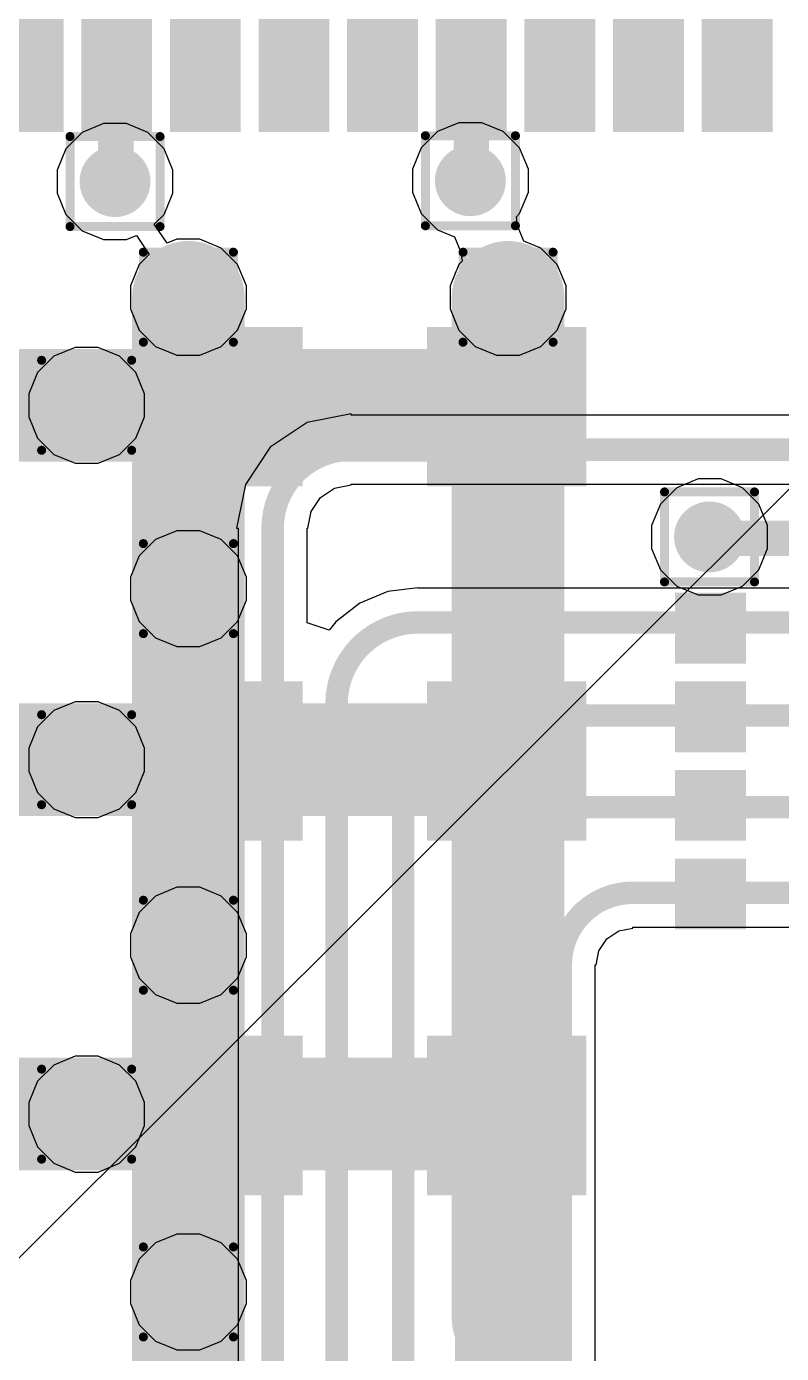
# Model space of a CAD drawing. Header units: inches. Extents: x -12 to 5355, y -7 to 5366.
# Drawn here: x 23.94 to 28.19, y 42.59 to 50.07 of the extents above; entities that cross this region are included whole.
import ezdxf

# ---------------------------------------------------------------- set-up
doc = ezdxf.new("R2010")
doc.units = ezdxf.units.IN
for name, color, linetype in [('BOTTOM LAYER', 5, 'Continuous'), ('Bottom Solder', 6, 'Continuous'), ('Drill Drawing', 1, 'Continuous'), ('GROUND1', 16, 'Continuous'), ('GROUND2', 156, 'Continuous'), ('POWER', 76, 'Continuous'), ('SIGNAL', 90, 'Continuous'), ('TOP LAYER', 1, 'Continuous'), ('Top Paste', 8, 'Continuous'), ('Top Solder', 216, 'Continuous'), ('Via Holes', 16, 'Continuous')]:
    doc.layers.add(name, color=color, linetype=linetype)

# ---------------------------------------------------------------- blocks, each defined once
blk = doc.blocks.new('14_VSON__4_3__B_16')
at = {"layer": 'Bottom Solder'}
blk.add_line((-0.3883, -2.2583), (-5340.3593, -5334.8835), dxfattribs=at)
blk = doc.blocks.new('LGA50P1600X1050X104_161N_85')
at = {"layer": 'TOP LAYER'}
for points in [[(7.6, -0.65), (7.6, -0.35), (8.14, -0.35), (8.14, -0.65)], [(7.6, -1.15), (7.6, -0.85), (8.14, -0.85), (8.14, -1.15)], [(1.6, -2), (1.6, -1.2), (2.4, -1.2), (2.4, -2)], [(3.6, -2), (3.6, -1.2), (4.4, -1.2), (4.4, -2)], [(5.6, -2), (5.6, -1.2), (6.4, -1.2), (6.4, -2)], [(7.6, -1.65), (7.6, -1.35), (8.14, -1.35), (8.14, -1.65)], [(7.6, -2.15), (7.6, -1.85), (8.14, -1.85), (8.14, -2.15)], [(7.6, -2.65), (7.6, -2.35), (8.14, -2.35), (8.14, -2.65)], [(1.6, -3.6), (1.6, -2.8), (2.4, -2.8), (2.4, -3.6)], [(3.6, -3.6), (3.6, -2.8), (4.4, -2.8), (4.4, -3.6)], [(5.6, -3.6), (5.6, -2.8), (6.4, -2.8), (6.4, -3.6)], [(7.6, -3.15), (7.6, -2.85), (8.14, -2.85), (8.14, -3.15)], [(7.6, -3.65), (7.6, -3.35), (8.14, -3.35), (8.14, -3.65)], [(7.6, -4.15), (7.6, -3.85), (8.14, -3.85), (8.14, -4.15)], [(3.1, -4.5), (3.1, -4.2), (3.4, -4.2), (3.4, -4.5)], [(3.6, -4.5), (3.6, -4.2), (3.9, -4.2), (3.9, -4.5)], [(4.1, -4.5), (4.1, -4.2), (4.4, -4.2), (4.4, -4.5)], [(4.6, -4.5), (4.6, -4.2), (4.9, -4.2), (4.9, -4.5)], [(7.6, -4.65), (7.6, -4.35), (8.14, -4.35), (8.14, -4.65)]]:
    blk.add_hatch(color=1, dxfattribs=at).paths.add_polyline_path(points)
at = {"layer": 'Top Paste'}
for points in [[(7.6, -0.65), (7.6, -0.35), (8.14, -0.35), (8.14, -0.65)], [(7.6, -1.15), (7.6, -0.85), (8.14, -0.85), (8.14, -1.15)], [(1.6, -2), (1.6, -1.2), (2.4, -1.2), (2.4, -2)], [(3.6, -2), (3.6, -1.2), (4.4, -1.2), (4.4, -2)], [(5.6, -2), (5.6, -1.2), (6.4, -1.2), (6.4, -2)], [(7.6, -1.65), (7.6, -1.35), (8.14, -1.35), (8.14, -1.65)], [(7.6, -2.15), (7.6, -1.85), (8.14, -1.85), (8.14, -2.15)], [(7.6, -2.65), (7.6, -2.35), (8.14, -2.35), (8.14, -2.65)], [(1.6, -3.6), (1.6, -2.8), (2.4, -2.8), (2.4, -3.6)], [(3.6, -3.6), (3.6, -2.8), (4.4, -2.8), (4.4, -3.6)], [(5.6, -3.6), (5.6, -2.8), (6.4, -2.8), (6.4, -3.6)], [(7.6, -3.15), (7.6, -2.85), (8.14, -2.85), (8.14, -3.15)], [(7.6, -3.65), (7.6, -3.35), (8.14, -3.35), (8.14, -3.65)], [(7.6, -4.15), (7.6, -3.85), (8.14, -3.85), (8.14, -4.15)], [(3.1, -4.5), (3.1, -4.2), (3.4, -4.2), (3.4, -4.5)], [(3.6, -4.5), (3.6, -4.2), (3.9, -4.2), (3.9, -4.5)], [(4.1, -4.5), (4.1, -4.2), (4.4, -4.2), (4.4, -4.5)], [(4.6, -4.5), (4.6, -4.2), (4.9, -4.2), (4.9, -4.5)], [(7.6, -4.65), (7.6, -4.35), (8.14, -4.35), (8.14, -4.65)]]:
    blk.add_hatch(color=8, dxfattribs=at).paths.add_polyline_path(points)
at = {"layer": 'Top Solder'}
for points in [[(7.55, -0.7), (7.55, -0.3), (8.19, -0.3), (8.19, -0.7)], [(7.55, -1.2), (7.55, -0.8), (8.19, -0.8), (8.19, -1.2)], [(1.55, -2.05), (1.55, -1.15), (2.45, -1.15), (2.45, -2.05)], [(3.55, -2.05), (3.55, -1.15), (4.45, -1.15), (4.45, -2.05)], [(5.55, -2.05), (5.55, -1.15), (6.45, -1.15), (6.45, -2.05)], [(7.55, -1.7), (7.55, -1.3), (8.19, -1.3), (8.19, -1.7)], [(7.55, -2.2), (7.55, -1.8), (8.19, -1.8), (8.19, -2.2)], [(7.55, -2.7), (7.55, -2.3), (8.19, -2.3), (8.19, -2.7)], [(1.55, -3.65), (1.55, -2.75), (2.45, -2.75), (2.45, -3.65)], [(3.55, -3.65), (3.55, -2.75), (4.45, -2.75), (4.45, -3.65)], [(5.55, -3.65), (5.55, -2.75), (6.45, -2.75), (6.45, -3.65)], [(7.55, -3.2), (7.55, -2.8), (8.19, -2.8), (8.19, -3.2)], [(7.55, -3.7), (7.55, -3.3), (8.19, -3.3), (8.19, -3.7)], [(7.55, -4.2), (7.55, -3.8), (8.19, -3.8), (8.19, -4.2)], [(3.05, -4.55), (3.05, -4.15), (3.45, -4.15), (3.45, -4.55)], [(3.55, -4.55), (3.55, -4.15), (3.95, -4.15), (3.95, -4.55)], [(4.05, -4.55), (4.05, -4.15), (4.45, -4.15), (4.45, -4.55)], [(4.55, -4.55), (4.55, -4.15), (4.95, -4.15), (4.95, -4.55)], [(7.55, -4.7), (7.55, -4.3), (8.19, -4.3), (8.19, -4.7)]]:
    blk.add_hatch(color=216, dxfattribs=at).paths.add_polyline_path(points)

msp = doc.modelspace()

# ---------------------------------------------------------------- hatches: boundary and pattern name
at = {"layer": 'BOTTOM LAYER'}
h = msp.add_hatch(color=5, dxfattribs=at)
edge = h.paths.add_edge_path()
edge.add_arc((24.4348, 49.1998), 0.2, 0, 360)
h = msp.add_hatch(color=5, dxfattribs=at)
edge = h.paths.add_edge_path()
edge.add_arc((26.4395, 49.2045), 0.2, 0, 360)
h = msp.add_hatch(color=5, dxfattribs=at)
edge = h.paths.add_edge_path()
edge.add_arc((24.8486, 48.5472), 0.2, 0, 360)
h = msp.add_hatch(color=5, dxfattribs=at)
edge = h.paths.add_edge_path()
edge.add_arc((26.6518, 48.5472), 0.2, 0, 360)
h = msp.add_hatch(color=5, dxfattribs=at)
edge = h.paths.add_edge_path()
edge.add_arc((24.2746, 47.9374), 0.2, 0, 360)
h = msp.add_hatch(color=5, dxfattribs=at)
edge = h.paths.add_edge_path()
edge.add_arc((27.7885, 47.1945), 0.2, 0, 360)
h = msp.add_hatch(color=5, dxfattribs=at)
edge = h.paths.add_edge_path()
edge.add_arc((24.8486, 46.9028), 0.2, 0, 360)
h = msp.add_hatch(color=5, dxfattribs=at)
edge = h.paths.add_edge_path()
edge.add_arc((24.2746, 45.9374), 0.2, 0, 360)
h = msp.add_hatch(color=5, dxfattribs=at)
edge = h.paths.add_edge_path()
edge.add_arc((24.8486, 44.8904), 0.2, 0, 360)
h = msp.add_hatch(color=5, dxfattribs=at)
edge = h.paths.add_edge_path()
edge.add_arc((24.2746, 43.9374), 0.2, 0, 360)
h = msp.add_hatch(color=5, dxfattribs=at)
edge = h.paths.add_edge_path()
edge.add_arc((24.8486, 42.9339), 0.2, 0, 360)
at = {"layer": 'GROUND1'}
h = msp.add_hatch(color=16, dxfattribs=at)
edge = h.paths.add_edge_path()
edge.add_arc((24.4348, 49.1998), 0.2, 0, 360)
h = msp.add_hatch(color=16, dxfattribs=at)
edge = h.paths.add_edge_path()
edge.add_arc((26.4395, 49.2045), 0.2, 0, 360)
h = msp.add_hatch(color=16, dxfattribs=at)
edge = h.paths.add_edge_path()
edge.add_arc((24.8486, 48.5472), 0.2, 0, 360)
h = msp.add_hatch(color=16, dxfattribs=at)
edge = h.paths.add_edge_path()
edge.add_arc((26.6518, 48.5472), 0.2, 0, 360)
h = msp.add_hatch(color=16, dxfattribs=at)
edge = h.paths.add_edge_path()
edge.add_arc((24.2746, 47.9374), 0.2, 0, 360)
h = msp.add_hatch(color=16, dxfattribs=at)
edge = h.paths.add_edge_path()
edge.add_arc((27.7885, 47.1945), 0.2, 0, 360)
h = msp.add_hatch(color=16, dxfattribs=at)
edge = h.paths.add_edge_path()
edge.add_arc((24.8486, 46.9028), 0.2, 0, 360)
h = msp.add_hatch(color=16, dxfattribs=at)
edge = h.paths.add_edge_path()
edge.add_arc((24.2746, 45.9374), 0.2, 0, 360)
h = msp.add_hatch(color=16, dxfattribs=at)
edge = h.paths.add_edge_path()
edge.add_arc((24.8486, 44.8904), 0.2, 0, 360)
h = msp.add_hatch(color=16, dxfattribs=at)
edge = h.paths.add_edge_path()
edge.add_arc((24.2746, 43.9374), 0.2, 0, 360)
h = msp.add_hatch(color=16, dxfattribs=at)
edge = h.paths.add_edge_path()
edge.add_arc((24.8486, 42.9339), 0.2, 0, 360)
at = {"layer": 'GROUND2'}
h = msp.add_hatch(color=156, dxfattribs=at)
edge = h.paths.add_edge_path()
edge.add_arc((24.4348, 49.1998), 0.2, 0, 360)
h = msp.add_hatch(color=156, dxfattribs=at)
edge = h.paths.add_edge_path()
edge.add_arc((26.4395, 49.2045), 0.2, 0, 360)
h = msp.add_hatch(color=156, dxfattribs=at)
edge = h.paths.add_edge_path()
edge.add_arc((24.8486, 48.5472), 0.2, 0, 360)
h = msp.add_hatch(color=156, dxfattribs=at)
edge = h.paths.add_edge_path()
edge.add_arc((26.6518, 48.5472), 0.2, 0, 360)
h = msp.add_hatch(color=156, dxfattribs=at)
edge = h.paths.add_edge_path()
edge.add_arc((24.2746, 47.9374), 0.2, 0, 360)
h = msp.add_hatch(color=156, dxfattribs=at)
edge = h.paths.add_edge_path()
edge.add_arc((27.7885, 47.1945), 0.2, 0, 360)
h = msp.add_hatch(color=156, dxfattribs=at)
edge = h.paths.add_edge_path()
edge.add_arc((24.8486, 46.9028), 0.2, 0, 360)
h = msp.add_hatch(color=156, dxfattribs=at)
edge = h.paths.add_edge_path()
edge.add_arc((24.2746, 45.9374), 0.2, 0, 360)
h = msp.add_hatch(color=156, dxfattribs=at)
edge = h.paths.add_edge_path()
edge.add_arc((24.8486, 44.8904), 0.2, 0, 360)
h = msp.add_hatch(color=156, dxfattribs=at)
edge = h.paths.add_edge_path()
edge.add_arc((24.2746, 43.9374), 0.2, 0, 360)
h = msp.add_hatch(color=156, dxfattribs=at)
edge = h.paths.add_edge_path()
edge.add_arc((24.8486, 42.9339), 0.2, 0, 360)
at = {"layer": 'POWER'}
h = msp.add_hatch(color=76, dxfattribs=at)
edge = h.paths.add_edge_path()
edge.add_arc((24.4348, 49.1998), 0.2, 0, 360)
h = msp.add_hatch(color=76, dxfattribs=at)
edge = h.paths.add_edge_path()
edge.add_arc((26.4395, 49.2045), 0.2, 0, 360)
h = msp.add_hatch(color=76, dxfattribs=at)
edge = h.paths.add_edge_path()
edge.add_arc((24.8486, 48.5472), 0.2, 0, 360)
h = msp.add_hatch(color=76, dxfattribs=at)
edge = h.paths.add_edge_path()
edge.add_arc((26.6518, 48.5472), 0.2, 0, 360)
h = msp.add_hatch(color=76, dxfattribs=at)
edge = h.paths.add_edge_path()
edge.add_arc((24.2746, 47.9374), 0.2, 0, 360)
h = msp.add_hatch(color=76, dxfattribs=at)
edge = h.paths.add_edge_path()
edge.add_arc((27.7885, 47.1945), 0.2, 0, 360)
h = msp.add_hatch(color=76, dxfattribs=at)
edge = h.paths.add_edge_path()
edge.add_arc((24.8486, 46.9028), 0.2, 0, 360)
h = msp.add_hatch(color=76, dxfattribs=at)
edge = h.paths.add_edge_path()
edge.add_arc((24.2746, 45.9374), 0.2, 0, 360)
h = msp.add_hatch(color=76, dxfattribs=at)
edge = h.paths.add_edge_path()
edge.add_arc((24.8486, 44.8904), 0.2, 0, 360)
h = msp.add_hatch(color=76, dxfattribs=at)
edge = h.paths.add_edge_path()
edge.add_arc((24.2746, 43.9374), 0.2, 0, 360)
h = msp.add_hatch(color=76, dxfattribs=at)
edge = h.paths.add_edge_path()
edge.add_arc((24.8486, 42.9339), 0.2, 0, 360)
at = {"layer": 'SIGNAL'}
h = msp.add_hatch(color=90, dxfattribs=at)
edge = h.paths.add_edge_path()
edge.add_arc((24.4348, 49.1998), 0.2, 0, 360)
h = msp.add_hatch(color=90, dxfattribs=at)
edge = h.paths.add_edge_path()
edge.add_arc((26.4395, 49.2045), 0.2, 0, 360)
h = msp.add_hatch(color=90, dxfattribs=at)
edge = h.paths.add_edge_path()
edge.add_arc((24.8486, 48.5472), 0.2, 0, 360)
h = msp.add_hatch(color=90, dxfattribs=at)
edge = h.paths.add_edge_path()
edge.add_arc((26.6518, 48.5472), 0.2, 0, 360)
h = msp.add_hatch(color=90, dxfattribs=at)
edge = h.paths.add_edge_path()
edge.add_arc((24.2746, 47.9374), 0.2, 0, 360)
h = msp.add_hatch(color=90, dxfattribs=at)
edge = h.paths.add_edge_path()
edge.add_arc((27.7885, 47.1945), 0.2, 0, 360)
h = msp.add_hatch(color=90, dxfattribs=at)
edge = h.paths.add_edge_path()
edge.add_arc((24.8486, 46.9028), 0.2, 0, 360)
h = msp.add_hatch(color=90, dxfattribs=at)
edge = h.paths.add_edge_path()
edge.add_arc((24.2746, 45.9374), 0.2, 0, 360)
h = msp.add_hatch(color=90, dxfattribs=at)
edge = h.paths.add_edge_path()
edge.add_arc((24.8486, 44.8904), 0.2, 0, 360)
h = msp.add_hatch(color=90, dxfattribs=at)
edge = h.paths.add_edge_path()
edge.add_arc((24.2746, 43.9374), 0.2, 0, 360)
h = msp.add_hatch(color=90, dxfattribs=at)
edge = h.paths.add_edge_path()
edge.add_arc((24.8486, 42.9339), 0.2, 0, 360)
at = {"layer": 'TOP LAYER'}
msp.add_hatch(color=1, dxfattribs=at).paths.add_polyline_path([(24.2942, 49.5298), (24.5942, 49.5298), (24.5942, 50.1396), (24.2942, 50.1396)])
h = msp.add_hatch(color=1, dxfattribs=at)
edge = h.paths.add_edge_path()
edge.add_arc((24.4348, 49.1998), 0.2, 0, 360)
h = msp.add_hatch(color=1, dxfattribs=at)
edge = h.paths.add_edge_path()
edge.add_arc((26.4395, 49.2045), 0.2, 0, 360)
h = msp.add_hatch(color=1, dxfattribs=at)
edge = h.paths.add_edge_path()
edge.add_arc((24.8486, 48.5472), 0.2, 0, 360)
h = msp.add_hatch(color=1, dxfattribs=at)
edge = h.paths.add_edge_path()
edge.add_arc((26.6518, 48.5472), 0.2, 0, 360)
h = msp.add_hatch(color=1, dxfattribs=at)
edge = h.paths.add_edge_path()
edge.add_arc((24.2746, 47.9374), 0.2, 0, 360)
h = msp.add_hatch(color=1, dxfattribs=at)
edge = h.paths.add_edge_path()
edge.add_arc((27.7885, 47.1945), 0.2, 0, 360)
h = msp.add_hatch(color=1, dxfattribs=at)
edge = h.paths.add_edge_path()
edge.add_arc((24.8486, 46.9028), 0.2, 0, 360)
h = msp.add_hatch(color=1, dxfattribs=at)
edge = h.paths.add_edge_path()
edge.add_arc((24.2746, 45.9374), 0.2, 0, 360)
h = msp.add_hatch(color=1, dxfattribs=at)
edge = h.paths.add_edge_path()
edge.add_arc((24.8486, 44.8904), 0.2, 0, 360)
h = msp.add_hatch(color=1, dxfattribs=at)
edge = h.paths.add_edge_path()
edge.add_arc((24.2746, 43.9374), 0.2, 0, 360)
h = msp.add_hatch(color=1, dxfattribs=at)
edge = h.paths.add_edge_path()
edge.add_arc((24.8486, 42.9339), 0.2, 0, 360)
at = {"layer": 'Via Holes'}
h = msp.add_hatch(color=7, dxfattribs=at)
edge = h.paths.add_edge_path()
edge.add_arc((24.4348, 49.1998), 0.1, 0, 360)
h = msp.add_hatch(color=7, dxfattribs=at)
edge = h.paths.add_edge_path()
edge.add_arc((26.4395, 49.2045), 0.1, 0, 360)
h = msp.add_hatch(color=7, dxfattribs=at)
edge = h.paths.add_edge_path()
edge.add_arc((24.8486, 48.5472), 0.1, 0, 360)
h = msp.add_hatch(color=7, dxfattribs=at)
edge = h.paths.add_edge_path()
edge.add_arc((26.6518, 48.5472), 0.1, 0, 360)
h = msp.add_hatch(color=7, dxfattribs=at)
edge = h.paths.add_edge_path()
edge.add_arc((24.2746, 47.9374), 0.1, 0, 360)
h = msp.add_hatch(color=7, dxfattribs=at)
edge = h.paths.add_edge_path()
edge.add_arc((27.7885, 47.1945), 0.1, 0, 360)
h = msp.add_hatch(color=7, dxfattribs=at)
edge = h.paths.add_edge_path()
edge.add_arc((24.8486, 46.9028), 0.1, 0, 360)
h = msp.add_hatch(color=7, dxfattribs=at)
edge = h.paths.add_edge_path()
edge.add_arc((24.2746, 45.9374), 0.1, 0, 360)
h = msp.add_hatch(color=7, dxfattribs=at)
edge = h.paths.add_edge_path()
edge.add_arc((24.8486, 44.8904), 0.1, 0, 360)
h = msp.add_hatch(color=7, dxfattribs=at)
edge = h.paths.add_edge_path()
edge.add_arc((24.2746, 43.9374), 0.1, 0, 360)
h = msp.add_hatch(color=7, dxfattribs=at)
edge = h.paths.add_edge_path()
edge.add_arc((24.8486, 42.9339), 0.1, 0, 360)

# ---------------------------------------------------------------- linework, layer by layer
at = {"layer": 'Drill Drawing'}
for points in [[(24.1808, 49.4538, 0.0508, 0.0508, 0), (24.6888, 49.4538, 0.0508, 0.0508, 0)], [(24.1808, 48.9458, 0.0508, 0.0508, 0), (24.1808, 49.4538, 0.0508, 0.0508, 0)], [(24.6888, 48.9458, 0.0508, 0.0508, 0), (24.6888, 49.4538, 0.0508, 0.0508, 0)], [(26.1855, 49.4585, 0.0508, 0.0508, 0), (26.6935, 49.4585, 0.0508, 0.0508, 0)], [(26.1855, 48.9505, 0.0508, 0.0508, 0), (26.1855, 49.4585, 0.0508, 0.0508, 0)], [(26.6935, 48.9505, 0.0508, 0.0508, 0), (26.6935, 49.4585, 0.0508, 0.0508, 0)], [(24.1808, 48.9458, 0.0508, 0.0508, 0), (24.6888, 48.9458, 0.0508, 0.0508, 0)], [(26.1855, 48.9505, 0.0508, 0.0508, 0), (26.6935, 48.9505, 0.0508, 0.0508, 0)], [(24.5946, 48.8012, 0.0508, 0.0508, 0), (25.1026, 48.8012, 0.0508, 0.0508, 0)], [(24.5946, 48.2932, 0.0508, 0.0508, 0), (24.5946, 48.8012, 0.0508, 0.0508, 0)], [(25.1026, 48.2932, 0.0508, 0.0508, 0), (25.1026, 48.8012, 0.0508, 0.0508, 0)], [(26.3978, 48.8012, 0.0508, 0.0508, 0), (26.9058, 48.8012, 0.0508, 0.0508, 0)], [(26.3978, 48.2932, 0.0508, 0.0508, 0), (26.3978, 48.8012, 0.0508, 0.0508, 0)], [(26.9058, 48.2932, 0.0508, 0.0508, 0), (26.9058, 48.8012, 0.0508, 0.0508, 0)], [(24.5946, 48.2932, 0.0508, 0.0508, 0), (25.1026, 48.2932, 0.0508, 0.0508, 0)], [(26.3978, 48.2932, 0.0508, 0.0508, 0), (26.9058, 48.2932, 0.0508, 0.0508, 0)], [(24.0206, 48.1914, 0.0508, 0.0508, 0), (24.5286, 48.1914, 0.0508, 0.0508, 0)], [(24.0206, 47.6834, 0.0508, 0.0508, 0), (24.0206, 48.1914, 0.0508, 0.0508, 0)], [(24.5286, 47.6834, 0.0508, 0.0508, 0), (24.5286, 48.1914, 0.0508, 0.0508, 0)], [(24.0206, 47.6834, 0.0508, 0.0508, 0), (24.5286, 47.6834, 0.0508, 0.0508, 0)], [(27.5345, 47.4485, 0.0508, 0.0508, 0), (28.0425, 47.4485, 0.0508, 0.0508, 0)], [(27.5345, 46.9405, 0.0508, 0.0508, 0), (27.5345, 47.4485, 0.0508, 0.0508, 0)], [(28.0425, 46.9405, 0.0508, 0.0508, 0), (28.0425, 47.4485, 0.0508, 0.0508, 0)], [(24.5946, 47.1568, 0.0508, 0.0508, 0), (25.1026, 47.1568, 0.0508, 0.0508, 0)], [(24.5946, 46.6488, 0.0508, 0.0508, 0), (24.5946, 47.1568, 0.0508, 0.0508, 0)], [(25.1026, 46.6488, 0.0508, 0.0508, 0), (25.1026, 47.1568, 0.0508, 0.0508, 0)], [(27.5345, 46.9405, 0.0508, 0.0508, 0), (28.0425, 46.9405, 0.0508, 0.0508, 0)], [(24.5946, 46.6488, 0.0508, 0.0508, 0), (25.1026, 46.6488, 0.0508, 0.0508, 0)], [(24.0206, 46.1914, 0.0508, 0.0508, 0), (24.5286, 46.1914, 0.0508, 0.0508, 0)], [(24.0206, 45.6834, 0.0508, 0.0508, 0), (24.0206, 46.1914, 0.0508, 0.0508, 0)], [(24.5286, 45.6834, 0.0508, 0.0508, 0), (24.5286, 46.1914, 0.0508, 0.0508, 0)], [(24.0206, 45.6834, 0.0508, 0.0508, 0), (24.5286, 45.6834, 0.0508, 0.0508, 0)], [(24.5946, 45.1444, 0.0508, 0.0508, 0), (25.1026, 45.1444, 0.0508, 0.0508, 0)], [(24.5946, 44.6364, 0.0508, 0.0508, 0), (24.5946, 45.1444, 0.0508, 0.0508, 0)], [(25.1026, 44.6364, 0.0508, 0.0508, 0), (25.1026, 45.1444, 0.0508, 0.0508, 0)], [(24.5946, 44.6364, 0.0508, 0.0508, 0), (25.1026, 44.6364, 0.0508, 0.0508, 0)], [(24.0206, 44.1914, 0.0508, 0.0508, 0), (24.5286, 44.1914, 0.0508, 0.0508, 0)], [(24.0206, 43.6834, 0.0508, 0.0508, 0), (24.0206, 44.1914, 0.0508, 0.0508, 0)], [(24.5286, 43.6834, 0.0508, 0.0508, 0), (24.5286, 44.1914, 0.0508, 0.0508, 0)], [(24.0206, 43.6834, 0.0508, 0.0508, 0), (24.5286, 43.6834, 0.0508, 0.0508, 0)], [(24.5946, 43.1879, 0.0508, 0.0508, 0), (25.1026, 43.1879, 0.0508, 0.0508, 0)], [(24.5946, 42.6799, 0.0508, 0.0508, 0), (24.5946, 43.1879, 0.0508, 0.0508, 0)], [(25.1026, 42.6799, 0.0508, 0.0508, 0), (25.1026, 43.1879, 0.0508, 0.0508, 0)], [(24.5946, 42.6799, 0.0508, 0.0508, 0), (25.1026, 42.6799, 0.0508, 0.0508, 0)]]:
    msp.add_lwpolyline(points, format="xyseb", dxfattribs=at)
for points in [[(24.1681, 49.4538, 0.0254, 0.0254, 1), (24.1935, 49.4538, 0.0254, 0.0254, 1)], [(24.1681, 49.4538, 0.0254, 0.0254, 1), (24.1935, 49.4538, 0.0254, 0.0254, 1)], [(24.6761, 49.4538, 0.0254, 0.0254, 1), (24.7015, 49.4538, 0.0254, 0.0254, 1)], [(24.6761, 49.4538, 0.0254, 0.0254, 1), (24.7015, 49.4538, 0.0254, 0.0254, 1)], [(26.1728, 49.4585, 0.0254, 0.0254, 1), (26.1982, 49.4585, 0.0254, 0.0254, 1)], [(26.1728, 49.4585, 0.0254, 0.0254, 1), (26.1982, 49.4585, 0.0254, 0.0254, 1)], [(26.6808, 49.4585, 0.0254, 0.0254, 1), (26.7062, 49.4585, 0.0254, 0.0254, 1)], [(26.6808, 49.4585, 0.0254, 0.0254, 1), (26.7062, 49.4585, 0.0254, 0.0254, 1)], [(24.1681, 48.9458, 0.0254, 0.0254, 1), (24.1935, 48.9458, 0.0254, 0.0254, 1)], [(24.1681, 48.9458, 0.0254, 0.0254, 1), (24.1935, 48.9458, 0.0254, 0.0254, 1)], [(24.6761, 48.9458, 0.0254, 0.0254, 1), (24.7015, 48.9458, 0.0254, 0.0254, 1)], [(24.6761, 48.9458, 0.0254, 0.0254, 1), (24.7015, 48.9458, 0.0254, 0.0254, 1)], [(26.1728, 48.9505, 0.0254, 0.0254, 1), (26.1982, 48.9505, 0.0254, 0.0254, 1)], [(26.1728, 48.9505, 0.0254, 0.0254, 1), (26.1982, 48.9505, 0.0254, 0.0254, 1)], [(26.6808, 48.9505, 0.0254, 0.0254, 1), (26.7062, 48.9505, 0.0254, 0.0254, 1)], [(26.6808, 48.9505, 0.0254, 0.0254, 1), (26.7062, 48.9505, 0.0254, 0.0254, 1)], [(24.5819, 48.8012, 0.0254, 0.0254, 1), (24.6073, 48.8012, 0.0254, 0.0254, 1)], [(24.5819, 48.8012, 0.0254, 0.0254, 1), (24.6073, 48.8012, 0.0254, 0.0254, 1)], [(25.0899, 48.8012, 0.0254, 0.0254, 1), (25.1153, 48.8012, 0.0254, 0.0254, 1)], [(25.0899, 48.8012, 0.0254, 0.0254, 1), (25.1153, 48.8012, 0.0254, 0.0254, 1)], [(26.3851, 48.8012, 0.0254, 0.0254, 1), (26.4105, 48.8012, 0.0254, 0.0254, 1)], [(26.3851, 48.8012, 0.0254, 0.0254, 1), (26.4105, 48.8012, 0.0254, 0.0254, 1)], [(26.8931, 48.8012, 0.0254, 0.0254, 1), (26.9185, 48.8012, 0.0254, 0.0254, 1)], [(26.8931, 48.8012, 0.0254, 0.0254, 1), (26.9185, 48.8012, 0.0254, 0.0254, 1)], [(24.5819, 48.2932, 0.0254, 0.0254, 1), (24.6073, 48.2932, 0.0254, 0.0254, 1)], [(24.5819, 48.2932, 0.0254, 0.0254, 1), (24.6073, 48.2932, 0.0254, 0.0254, 1)], [(25.0899, 48.2932, 0.0254, 0.0254, 1), (25.1153, 48.2932, 0.0254, 0.0254, 1)], [(25.0899, 48.2932, 0.0254, 0.0254, 1), (25.1153, 48.2932, 0.0254, 0.0254, 1)], [(26.3851, 48.2932, 0.0254, 0.0254, 1), (26.4105, 48.2932, 0.0254, 0.0254, 1)], [(26.3851, 48.2932, 0.0254, 0.0254, 1), (26.4105, 48.2932, 0.0254, 0.0254, 1)], [(26.8931, 48.2932, 0.0254, 0.0254, 1), (26.9185, 48.2932, 0.0254, 0.0254, 1)], [(26.8931, 48.2932, 0.0254, 0.0254, 1), (26.9185, 48.2932, 0.0254, 0.0254, 1)], [(24.0079, 48.1914, 0.0254, 0.0254, 1), (24.0333, 48.1914, 0.0254, 0.0254, 1)], [(24.0079, 48.1914, 0.0254, 0.0254, 1), (24.0333, 48.1914, 0.0254, 0.0254, 1)], [(24.5159, 48.1914, 0.0254, 0.0254, 1), (24.5413, 48.1914, 0.0254, 0.0254, 1)], [(24.5159, 48.1914, 0.0254, 0.0254, 1), (24.5413, 48.1914, 0.0254, 0.0254, 1)], [(24.0079, 47.6834, 0.0254, 0.0254, 1), (24.0333, 47.6834, 0.0254, 0.0254, 1)], [(24.0079, 47.6834, 0.0254, 0.0254, 1), (24.0333, 47.6834, 0.0254, 0.0254, 1)], [(24.5159, 47.6834, 0.0254, 0.0254, 1), (24.5413, 47.6834, 0.0254, 0.0254, 1)], [(24.5159, 47.6834, 0.0254, 0.0254, 1), (24.5413, 47.6834, 0.0254, 0.0254, 1)], [(27.5218, 47.4485, 0.0254, 0.0254, 1), (27.5472, 47.4485, 0.0254, 0.0254, 1)], [(27.5218, 47.4485, 0.0254, 0.0254, 1), (27.5472, 47.4485, 0.0254, 0.0254, 1)], [(28.0298, 47.4485, 0.0254, 0.0254, 1), (28.0552, 47.4485, 0.0254, 0.0254, 1)], [(28.0298, 47.4485, 0.0254, 0.0254, 1), (28.0552, 47.4485, 0.0254, 0.0254, 1)], [(24.5819, 47.1568, 0.0254, 0.0254, 1), (24.6073, 47.1568, 0.0254, 0.0254, 1)], [(24.5819, 47.1568, 0.0254, 0.0254, 1), (24.6073, 47.1568, 0.0254, 0.0254, 1)], [(25.0899, 47.1568, 0.0254, 0.0254, 1), (25.1153, 47.1568, 0.0254, 0.0254, 1)], [(25.0899, 47.1568, 0.0254, 0.0254, 1), (25.1153, 47.1568, 0.0254, 0.0254, 1)], [(27.5218, 46.9405, 0.0254, 0.0254, 1), (27.5472, 46.9405, 0.0254, 0.0254, 1)], [(27.5218, 46.9405, 0.0254, 0.0254, 1), (27.5472, 46.9405, 0.0254, 0.0254, 1)], [(28.0298, 46.9405, 0.0254, 0.0254, 1), (28.0552, 46.9405, 0.0254, 0.0254, 1)], [(28.0298, 46.9405, 0.0254, 0.0254, 1), (28.0552, 46.9405, 0.0254, 0.0254, 1)], [(24.5819, 46.6488, 0.0254, 0.0254, 1), (24.6073, 46.6488, 0.0254, 0.0254, 1)], [(24.5819, 46.6488, 0.0254, 0.0254, 1), (24.6073, 46.6488, 0.0254, 0.0254, 1)], [(25.0899, 46.6488, 0.0254, 0.0254, 1), (25.1153, 46.6488, 0.0254, 0.0254, 1)], [(25.0899, 46.6488, 0.0254, 0.0254, 1), (25.1153, 46.6488, 0.0254, 0.0254, 1)], [(24.0079, 46.1914, 0.0254, 0.0254, 1), (24.0333, 46.1914, 0.0254, 0.0254, 1)], [(24.0079, 46.1914, 0.0254, 0.0254, 1), (24.0333, 46.1914, 0.0254, 0.0254, 1)], [(24.5159, 46.1914, 0.0254, 0.0254, 1), (24.5413, 46.1914, 0.0254, 0.0254, 1)], [(24.5159, 46.1914, 0.0254, 0.0254, 1), (24.5413, 46.1914, 0.0254, 0.0254, 1)], [(24.0079, 45.6834, 0.0254, 0.0254, 1), (24.0333, 45.6834, 0.0254, 0.0254, 1)], [(24.0079, 45.6834, 0.0254, 0.0254, 1), (24.0333, 45.6834, 0.0254, 0.0254, 1)], [(24.5159, 45.6834, 0.0254, 0.0254, 1), (24.5413, 45.6834, 0.0254, 0.0254, 1)], [(24.5159, 45.6834, 0.0254, 0.0254, 1), (24.5413, 45.6834, 0.0254, 0.0254, 1)], [(24.5819, 45.1444, 0.0254, 0.0254, 1), (24.6073, 45.1444, 0.0254, 0.0254, 1)], [(24.5819, 45.1444, 0.0254, 0.0254, 1), (24.6073, 45.1444, 0.0254, 0.0254, 1)], [(25.0899, 45.1444, 0.0254, 0.0254, 1), (25.1153, 45.1444, 0.0254, 0.0254, 1)], [(25.0899, 45.1444, 0.0254, 0.0254, 1), (25.1153, 45.1444, 0.0254, 0.0254, 1)], [(24.5819, 44.6364, 0.0254, 0.0254, 1), (24.6073, 44.6364, 0.0254, 0.0254, 1)], [(24.5819, 44.6364, 0.0254, 0.0254, 1), (24.6073, 44.6364, 0.0254, 0.0254, 1)], [(25.0899, 44.6364, 0.0254, 0.0254, 1), (25.1153, 44.6364, 0.0254, 0.0254, 1)], [(25.0899, 44.6364, 0.0254, 0.0254, 1), (25.1153, 44.6364, 0.0254, 0.0254, 1)], [(24.0079, 44.1914, 0.0254, 0.0254, 1), (24.0333, 44.1914, 0.0254, 0.0254, 1)], [(24.0079, 44.1914, 0.0254, 0.0254, 1), (24.0333, 44.1914, 0.0254, 0.0254, 1)], [(24.5159, 44.1914, 0.0254, 0.0254, 1), (24.5413, 44.1914, 0.0254, 0.0254, 1)], [(24.5159, 44.1914, 0.0254, 0.0254, 1), (24.5413, 44.1914, 0.0254, 0.0254, 1)], [(24.0079, 43.6834, 0.0254, 0.0254, 1), (24.0333, 43.6834, 0.0254, 0.0254, 1)], [(24.0079, 43.6834, 0.0254, 0.0254, 1), (24.0333, 43.6834, 0.0254, 0.0254, 1)], [(24.5159, 43.6834, 0.0254, 0.0254, 1), (24.5413, 43.6834, 0.0254, 0.0254, 1)], [(24.5159, 43.6834, 0.0254, 0.0254, 1), (24.5413, 43.6834, 0.0254, 0.0254, 1)], [(24.5819, 43.1879, 0.0254, 0.0254, 1), (24.6073, 43.1879, 0.0254, 0.0254, 1)], [(24.5819, 43.1879, 0.0254, 0.0254, 1), (24.6073, 43.1879, 0.0254, 0.0254, 1)], [(25.0899, 43.1879, 0.0254, 0.0254, 1), (25.1153, 43.1879, 0.0254, 0.0254, 1)], [(25.0899, 43.1879, 0.0254, 0.0254, 1), (25.1153, 43.1879, 0.0254, 0.0254, 1)], [(24.5819, 42.6799, 0.0254, 0.0254, 1), (24.6073, 42.6799, 0.0254, 0.0254, 1)], [(24.5819, 42.6799, 0.0254, 0.0254, 1), (24.6073, 42.6799, 0.0254, 0.0254, 1)], [(25.0899, 42.6799, 0.0254, 0.0254, 1), (25.1153, 42.6799, 0.0254, 0.0254, 1)], [(25.0899, 42.6799, 0.0254, 0.0254, 1), (25.1153, 42.6799, 0.0254, 0.0254, 1)]]:
    msp.add_lwpolyline(points, format="xyseb", close=True, dxfattribs=at)
at = {"layer": 'POWER'}
for p, q in [((24.3698, 49.5268), (24.2496, 49.477)), ((24.4998, 49.5268), (24.3698, 49.5268)), ((24.62, 49.477), (24.4998, 49.5268)), ((26.3745, 49.5315), (26.2543, 49.4817)), ((26.5046, 49.5315), (26.3745, 49.5315)), ((26.6248, 49.4817), (26.5046, 49.5315)), ((24.2496, 49.477), (24.1576, 49.385)), ((24.712, 49.385), (24.62, 49.477)), ((26.2543, 49.4817), (26.1623, 49.3897)), ((26.7167, 49.3897), (26.6248, 49.4817)), ((24.1576, 49.385), (24.1078, 49.2648)), ((24.7618, 49.2648), (24.712, 49.385)), ((26.1623, 49.3897), (26.1125, 49.2695)), ((26.7665, 49.2695), (26.7167, 49.3897)), ((24.1078, 49.2648), (24.1078, 49.1348)), ((24.7618, 49.1348), (24.7618, 49.2648)), ((26.1125, 49.2695), (26.1125, 49.1395)), ((26.7665, 49.1395), (26.7665, 49.2695)), ((24.1078, 49.1348), (24.1576, 49.0146)), ((24.712, 49.0146), (24.7618, 49.1348)), ((26.1125, 49.1395), (26.1623, 49.0193)), ((26.7167, 49.0193), (26.7665, 49.1395)), ((24.1576, 49.0146), (24.2496, 48.9226)), ((24.6618, 48.9644), (24.712, 49.0146)), ((26.1623, 49.0193), (26.2543, 48.9273)), ((26.6987, 49.0012), (26.7167, 49.0193)), ((26.706, 48.9501), (26.6987, 49.0012)), ((24.2496, 48.9226), (24.3698, 48.8728)), ((24.5499, 48.8935), (24.555, 48.8956)), ((24.555, 48.8956), (24.6269, 48.788)), ((24.6565, 48.959), (24.6618, 48.9644)), ((24.7284, 48.8514), (24.6565, 48.959)), ((26.2543, 48.9273), (26.3501, 48.8876)), ((26.7412, 48.8641), (26.706, 48.9501)), ((24.3698, 48.8728), (24.4998, 48.8728)), ((24.4998, 48.8728), (24.5499, 48.8935)), ((24.7335, 48.8535), (24.7284, 48.8514)), ((24.7836, 48.8742), (24.7335, 48.8535)), ((24.9136, 48.8742), (24.7836, 48.8742)), ((25.0338, 48.8244), (24.9136, 48.8742)), ((25.1258, 48.7324), (25.0338, 48.8244)), ((26.3501, 48.8876), (26.3853, 48.8016)), ((26.837, 48.8244), (26.7412, 48.8641)), ((26.929, 48.7324), (26.837, 48.8244)), ((24.6216, 48.7826), (24.5714, 48.7324)), ((24.6269, 48.788), (24.6216, 48.7826)), ((26.3927, 48.7505), (26.3746, 48.7324)), ((26.3853, 48.8016), (26.3927, 48.7505)), ((24.5714, 48.7324), (24.5216, 48.6122)), ((25.1756, 48.6122), (25.1258, 48.7324)), ((26.3746, 48.7324), (26.3248, 48.6122)), ((26.9788, 48.6122), (26.929, 48.7324)), ((24.5216, 48.6122), (24.5216, 48.4822)), ((25.1756, 48.4822), (25.1756, 48.6122)), ((26.3248, 48.6122), (26.3248, 48.4822)), ((26.9788, 48.4822), (26.9788, 48.6122)), ((24.5216, 48.4822), (24.5714, 48.362)), ((25.1258, 48.362), (25.1756, 48.4822)), ((26.3248, 48.4822), (26.3746, 48.362)), ((26.929, 48.362), (26.9788, 48.4822)), ((24.5714, 48.362), (24.6634, 48.27)), ((25.0338, 48.27), (25.1258, 48.362)), ((26.3746, 48.362), (26.4666, 48.27)), ((26.837, 48.27), (26.929, 48.362)), ((24.2096, 48.2644), (24.0894, 48.2146)), ((24.3396, 48.2644), (24.2096, 48.2644)), ((24.4598, 48.2146), (24.3396, 48.2644)), ((24.6634, 48.27), (24.7836, 48.2202)), ((24.9136, 48.2202), (25.0338, 48.27)), ((26.4666, 48.27), (26.5868, 48.2202)), ((26.7168, 48.2202), (26.837, 48.27)), ((24.0894, 48.2146), (23.9974, 48.1226)), ((24.5518, 48.1226), (24.4598, 48.2146)), ((24.7836, 48.2202), (24.9136, 48.2202)), ((26.5868, 48.2202), (26.7168, 48.2202)), ((23.9974, 48.1226), (23.9476, 48.0024)), ((24.6016, 48.0024), (24.5518, 48.1226)), ((23.9476, 48.0024), (23.9476, 47.8724)), ((24.6016, 47.8724), (24.6016, 48.0024)), ((23.9476, 47.8724), (23.9974, 47.7522)), ((24.5518, 47.7522), (24.6016, 47.8724)), ((23.9974, 47.7522), (24.0894, 47.6602)), ((24.4598, 47.6602), (24.5518, 47.7522)), ((24.0894, 47.6602), (24.2096, 47.6104)), ((24.3396, 47.6104), (24.4598, 47.6602)), ((24.2096, 47.6104), (24.3396, 47.6104)), ((27.7235, 47.5215), (27.6033, 47.4717)), ((27.8536, 47.5215), (27.7235, 47.5215)), ((27.9738, 47.4717), (27.8536, 47.5215)), ((27.6033, 47.4717), (27.5113, 47.3797)), ((28.0658, 47.3797), (27.9738, 47.4717)), ((27.5113, 47.3797), (27.4615, 47.2595)), ((28.1155, 47.2595), (28.0658, 47.3797)), ((27.4615, 47.2595), (27.4615, 47.1294)), ((28.1155, 47.1294), (28.1155, 47.2595)), ((24.6634, 47.18), (24.5714, 47.088)), ((24.7836, 47.2298), (24.6634, 47.18)), ((24.9136, 47.2298), (24.7836, 47.2298)), ((25.0338, 47.18), (24.9136, 47.2298)), ((25.1258, 47.088), (25.0338, 47.18)), ((27.4615, 47.1294), (27.5113, 47.0093)), ((28.0658, 47.0093), (28.1155, 47.1294)), ((24.5714, 47.088), (24.5216, 46.9678)), ((25.1756, 46.9678), (25.1258, 47.088)), ((24.5216, 46.9678), (24.5216, 46.8377)), ((25.1756, 46.8377), (25.1756, 46.9678)), ((27.5113, 47.0093), (27.6033, 46.9173)), ((27.9738, 46.9173), (28.0658, 47.0093)), ((27.6033, 46.9173), (27.7235, 46.8675)), ((27.8536, 46.8675), (27.9738, 46.9173)), ((24.5216, 46.8377), (24.5714, 46.7176)), ((25.1258, 46.7176), (25.1756, 46.8377)), ((27.7235, 46.8675), (27.8536, 46.8675)), ((24.5714, 46.7176), (24.6634, 46.6256)), ((25.0338, 46.6256), (25.1258, 46.7176)), ((24.6634, 46.6256), (24.7836, 46.5758)), ((24.7836, 46.5758), (24.9136, 46.5758)), ((24.9136, 46.5758), (25.0338, 46.6256)), ((24.0894, 46.2146), (23.9974, 46.1226)), ((24.2096, 46.2644), (24.0894, 46.2146)), ((24.3396, 46.2644), (24.2096, 46.2644)), ((24.4598, 46.2146), (24.3396, 46.2644)), ((24.5518, 46.1226), (24.4598, 46.2146)), ((23.9974, 46.1226), (23.9476, 46.0024)), ((24.6016, 46.0024), (24.5518, 46.1226)), ((23.9476, 46.0024), (23.9476, 45.8724)), ((24.6016, 45.8724), (24.6016, 46.0024)), ((23.9476, 45.8724), (23.9974, 45.7522)), ((24.5518, 45.7522), (24.6016, 45.8724)), ((23.9974, 45.7522), (24.0894, 45.6602)), ((24.4598, 45.6602), (24.5518, 45.7522)), ((24.0894, 45.6602), (24.2096, 45.6104)), ((24.2096, 45.6104), (24.3396, 45.6104)), ((24.3396, 45.6104), (24.4598, 45.6602)), ((24.6634, 45.1676), (24.5714, 45.0756)), ((24.7836, 45.2174), (24.6634, 45.1676)), ((24.9136, 45.2174), (24.7836, 45.2174)), ((25.0338, 45.1676), (24.9136, 45.2174)), ((25.1258, 45.0756), (25.0338, 45.1676)), ((24.5714, 45.0756), (24.5216, 44.9554)), ((25.1756, 44.9554), (25.1258, 45.0756)), ((24.5216, 44.9554), (24.5216, 44.8253)), ((25.1756, 44.8253), (25.1756, 44.9554)), ((24.5216, 44.8253), (24.5714, 44.7051)), ((25.1258, 44.7051), (25.1756, 44.8253)), ((24.5714, 44.7051), (24.6634, 44.6132)), ((25.0338, 44.6132), (25.1258, 44.7051)), ((24.6634, 44.6132), (24.7836, 44.5634)), ((24.7836, 44.5634), (24.9136, 44.5634)), ((24.9136, 44.5634), (25.0338, 44.6132)), ((24.2096, 44.2644), (24.0894, 44.2146)), ((24.3396, 44.2644), (24.2096, 44.2644)), ((24.4598, 44.2146), (24.3396, 44.2644)), ((24.0894, 44.2146), (23.9974, 44.1226)), ((24.5518, 44.1226), (24.4598, 44.2146)), ((23.9974, 44.1226), (23.9476, 44.0024)), ((24.6016, 44.0024), (24.5518, 44.1226)), ((23.9476, 44.0024), (23.9476, 43.8724)), ((24.6016, 43.8724), (24.6016, 44.0024)), ((23.9476, 43.8724), (23.9974, 43.7522)), ((24.5518, 43.7522), (24.6016, 43.8724)), ((23.9974, 43.7522), (24.0894, 43.6602)), ((24.4598, 43.6602), (24.5518, 43.7522)), ((24.0894, 43.6602), (24.2096, 43.6104)), ((24.3396, 43.6104), (24.4598, 43.6602)), ((24.2096, 43.6104), (24.3396, 43.6104)), ((24.6634, 43.2111), (24.5714, 43.1191)), ((24.7836, 43.2609), (24.6634, 43.2111)), ((24.9136, 43.2609), (24.7836, 43.2609)), ((25.0338, 43.2111), (24.9136, 43.2609)), ((25.1258, 43.1191), (25.0338, 43.2111)), ((24.5714, 43.1191), (24.5216, 42.9989)), ((25.1756, 42.9989), (25.1258, 43.1191)), ((24.5216, 42.9989), (24.5216, 42.8688)), ((25.1756, 42.8688), (25.1756, 42.9989)), ((24.5216, 42.8688), (24.5714, 42.7486)), ((25.1258, 42.7486), (25.1756, 42.8688)), ((24.5714, 42.7486), (24.6634, 42.6566)), ((25.0338, 42.6566), (25.1258, 42.7486)), ((24.6634, 42.6566), (24.7836, 42.6069)), ((24.7836, 42.6069), (24.9136, 42.6069)), ((24.9136, 42.6069), (25.0338, 42.6566))]:
    msp.add_line(p, q, dxfattribs=at)
at = {"layer": 'SIGNAL'}
for p, q in [((25.7664, 47.8895), (25.5194, 47.8404)), ((25.7664, 47.8808), (25.7664, 47.8895)), ((29.0942, 47.8808), (25.7664, 47.8808)), ((25.5194, 47.8404), (25.31, 47.7004)), ((25.31, 47.7004), (25.17, 47.491)), ((25.17, 47.491), (25.1209, 47.244)), ((25.673, 47.4695), (25.7664, 47.4881)), ((25.7664, 47.4881), (25.7664, 47.4924)), ((25.7664, 47.4924), (29.0942, 47.4924)), ((25.5409, 47.3374), (25.5938, 47.4166)), ((25.5938, 47.4166), (25.673, 47.4695)), ((25.5223, 47.244), (25.5409, 47.3374)), ((25.1209, 47.244), (25.1296, 47.244)), ((25.1296, 47.244), (25.1296, 29.464)), ((25.518, 46.7103), (25.518, 47.244)), ((25.518, 47.244), (25.5223, 47.244)), ((25.9738, 46.8858), (25.8159, 46.8204)), ((26.1432, 46.9081), (25.9738, 46.8858)), ((26.1432, 46.9062), (26.1432, 46.9081)), ((29.0916, 46.9062), (26.1432, 46.9062)), ((25.8159, 46.8204), (25.6803, 46.7163)), ((25.643, 46.6678), (25.518, 46.7103)), ((25.6803, 46.7163), (25.643, 46.6678)), ((27.2093, 44.9267), (27.2765, 44.9716)), ((27.2765, 44.9716), (27.3558, 44.9874)), ((27.3558, 44.9874), (27.3558, 44.9924)), ((27.3558, 44.9924), (29.0942, 44.9924)), ((27.1486, 44.7802), (27.1644, 44.8595)), ((27.1644, 44.8595), (27.2093, 44.9267)), ((27.1436, 26.2636), (27.1436, 44.7802)), ((27.1436, 44.7802), (27.1486, 44.7802))]:
    msp.add_line(p, q, dxfattribs=at)
for points in [[(25.3238, 47.244, 0.127, 0.127, -0.414214), (25.7664, 47.6866, 0.127, 0.127, 0)], [(25.7664, 47.6866, 0.127, 0.127, 0), (29.3624, 47.6866, 0.127, 0.127, 0)], [(25.3238, 29.464, 0.127, 0.127, 0), (25.3238, 47.244, 0.127, 0.127, 0)], [(25.6846, 46.2534, 0.127, 0.127, -0.414214), (26.1432, 46.712, 0.127, 0.127, 0)], [(26.1432, 46.712, 0.127, 0.127, 0), (29.3624, 46.712, 0.127, 0.127, 0)], [(25.6846, 28.9672, 0.127, 0.127, 0), (25.6846, 46.2534, 0.127, 0.127, 0)], [(26.0604, 45.7283, 0.127, 0.127, -0.414214), (26.5187, 46.1866, 0.127, 0.127, 0)], [(26.5187, 46.1866, 0.127, 0.127, 0), (29.3624, 46.1866, 0.127, 0.127, 0)], [(26.0604, 27.8788, 0.127, 0.127, 0), (26.0604, 45.7283, 0.127, 0.127, 0)], [(26.543, 45.3136, 0.127, 0.127, -0.414214), (26.8986, 45.6692, 0.127, 0.127, 0)], [(26.8986, 45.6692, 0.127, 0.127, 0), (29.718, 45.6692, 0.127, 0.127, 0)], [(26.543, 27.0598, 0.127, 0.127, 0), (26.543, 45.3136, 0.127, 0.127, 0)], [(26.9494, 44.7802, 0.127, 0.127, -0.414214), (27.3558, 45.1866, 0.127, 0.127, 0)], [(27.3558, 45.1866, 0.127, 0.127, 0), (29.3624, 45.1866, 0.127, 0.127, 0)], [(26.9494, 26.2636, 0.127, 0.127, 0), (26.9494, 44.7802, 0.127, 0.127, 0)]]:
    msp.add_lwpolyline(points, format="xyseb", dxfattribs=at)
for points in [[(25.7347, 47.6866, 0.0635, 0.0635, 1), (25.7982, 47.6866, 0.0635, 0.0635, 1)], [(25.7347, 47.6866, 0.0635, 0.0635, 1), (25.7982, 47.6866, 0.0635, 0.0635, 1)], [(25.292, 47.244, 0.0635, 0.0635, 1), (25.3556, 47.244, 0.0635, 0.0635, 1)], [(25.292, 47.244, 0.0635, 0.0635, 1), (25.3556, 47.244, 0.0635, 0.0635, 1)], [(26.1115, 46.712, 0.0635, 0.0635, 1), (26.175, 46.712, 0.0635, 0.0635, 1)], [(26.1115, 46.712, 0.0635, 0.0635, 1), (26.175, 46.712, 0.0635, 0.0635, 1)], [(25.6529, 46.2534, 0.0635, 0.0635, 1), (25.7164, 46.2534, 0.0635, 0.0635, 1)], [(25.6529, 46.2534, 0.0635, 0.0635, 1), (25.7164, 46.2534, 0.0635, 0.0635, 1)], [(26.4869, 46.1866, 0.0635, 0.0635, 1), (26.5504, 46.1866, 0.0635, 0.0635, 1)], [(26.4869, 46.1866, 0.0635, 0.0635, 1), (26.5504, 46.1866, 0.0635, 0.0635, 1)], [(26.0286, 45.7283, 0.0635, 0.0635, 1), (26.0921, 45.7283, 0.0635, 0.0635, 1)], [(26.0286, 45.7283, 0.0635, 0.0635, 1), (26.0921, 45.7283, 0.0635, 0.0635, 1)], [(26.8668, 45.6692, 0.0635, 0.0635, 1), (26.9304, 45.6692, 0.0635, 0.0635, 1)], [(26.8668, 45.6692, 0.0635, 0.0635, 1), (26.9304, 45.6692, 0.0635, 0.0635, 1)], [(26.5113, 45.3136, 0.0635, 0.0635, 1), (26.5747, 45.3136, 0.0635, 0.0635, 1)], [(26.5113, 45.3136, 0.0635, 0.0635, 1), (26.5747, 45.3136, 0.0635, 0.0635, 1)], [(27.324, 45.1866, 0.0635, 0.0635, 1), (27.3876, 45.1866, 0.0635, 0.0635, 1)], [(27.324, 45.1866, 0.0635, 0.0635, 1), (27.3876, 45.1866, 0.0635, 0.0635, 1)], [(26.9176, 44.7802, 0.0635, 0.0635, 1), (26.9811, 44.7802, 0.0635, 0.0635, 1)], [(26.9176, 44.7802, 0.0635, 0.0635, 1), (26.9811, 44.7802, 0.0635, 0.0635, 1)]]:
    msp.add_lwpolyline(points, format="xyseb", close=True, dxfattribs=at)
at = {"layer": 'TOP LAYER'}
for points in [[(23.9442, 49.7998, 0.1567, 0.1567, 0), (23.9442, 51.3368, 0.1567, 0.1567, 0)], [(27.4442, 49.7998, 0.1778, 0.1778, 0), (27.4442, 51.0827, 0.1778, 0.1778, 0)], [(26.9442, 49.7998, 0.1778, 0.1778, 0), (26.9442, 50.2562, 0.1778, 0.1778, 0)], [(27.9442, 49.7998, 0.1778, 0.1778, 0), (27.9442, 50.2562, 0.1778, 0.1778, 0)], [(24.4395, 49.7951, 0.2, 0.2, 0), (24.4442, 49.7998, 0.2, 0.2, 0)], [(24.4395, 49.2045, 0.2, 0.2, 0), (24.4395, 49.7951, 0.2, 0.2, 0)], [(26.4442, 49.2092, 0.2, 0.2, 0), (26.4442, 49.7998, 0.2, 0.2, 0)], [(24.4348, 49.1998, 0.2, 0.2, 0), (24.4395, 49.2045, 0.2, 0.2, 0)], [(24.8486, 47.9376, 0.635, 0.635, 0), (24.8486, 48.5472, 0.635, 0.635, 0)], [(26.6518, 47.9376, 0.635, 0.635, 0), (26.6518, 48.5472, 0.635, 0.635, 0)], [(23.4518, 47.9376, 0.635, 0.635, 0), (24.8486, 47.9376, 0.635, 0.635, 0)], [(24.8486, 47.9376, 0.635, 0.635, 0), (26.6518, 47.9376, 0.635, 0.635, 0)], [(24.8486, 46.9028, 0.635, 0.635, 0), (24.8486, 47.9376, 0.635, 0.635, 0)], [(26.6518, 45.9376, 0.635, 0.635, 0), (26.6518, 47.9376, 0.635, 0.635, 0)], [(27.7885, 47.1945, 0.2, 0.2, 0), (27.7959, 47.1871, 0.2, 0.2, 0)], [(27.7959, 47.1871, 0.2, 0.2, 0), (28.5568, 47.1871, 0.2, 0.2, 0)], [(24.8486, 45.9376, 0.635, 0.635, 0), (24.8486, 46.9028, 0.635, 0.635, 0)], [(23.4518, 45.9376, 0.635, 0.635, 0), (24.8486, 45.9376, 0.635, 0.635, 0)], [(24.8486, 45.9376, 0.635, 0.635, 0), (26.6518, 45.9376, 0.635, 0.635, 0)], [(24.8486, 45.7852, 0.635, 0.635, 0), (24.8486, 45.9376, 0.635, 0.635, 0)], [(26.6518, 45.7852, 0.635, 0.635, 0), (26.6518, 45.9376, 0.635, 0.635, 0)], [(24.8486, 44.8904, 0.635, 0.635, 0), (24.8486, 45.7852, 0.635, 0.635, 0)], [(26.6518, 43.9376, 0.635, 0.635, 0), (26.6518, 45.7852, 0.635, 0.635, 0)], [(24.8486, 43.9376, 0.635, 0.635, 0), (24.8486, 44.8904, 0.635, 0.635, 0)], [(23.4518, 43.9376, 0.635, 0.635, 0), (24.8486, 43.9376, 0.635, 0.635, 0)], [(24.8486, 43.9376, 0.635, 0.635, 0), (26.6518, 43.9376, 0.635, 0.635, 0)], [(24.8486, 42.9339, 0.635, 0.635, 0), (24.8486, 43.9376, 0.635, 0.635, 0)], [(26.6518, 42.7852, 0.635, 0.635, 0), (26.6518, 43.9376, 0.635, 0.635, 0)], [(24.8486, 41.9376, 0.635, 0.635, 0), (24.8486, 42.9339, 0.635, 0.635, 0)], [(26.6518, 41.9376, 0.5969, 0.5969, 0), (26.6518, 42.7852, 0.5969, 0.5969, 0)]]:
    msp.add_lwpolyline(points, format="xyseb", dxfattribs=at)
for points in [[(23.905, 49.7998, 0.0783, 0.0783, 1), (23.9834, 49.7998, 0.0783, 0.0783, 1)], [(24.3895, 49.7951, 0.1, 0.1, 1), (24.4895, 49.7951, 0.1, 0.1, 1)], [(24.3895, 49.7951, 0.1, 0.1, 1), (24.4895, 49.7951, 0.1, 0.1, 1)], [(24.3942, 49.7998, 0.1, 0.1, 1), (24.4942, 49.7998, 0.1, 0.1, 1)], [(26.3942, 49.7998, 0.1, 0.1, 1), (26.4942, 49.7998, 0.1, 0.1, 1)], [(26.8998, 49.7998, 0.0889, 0.0889, 1), (26.9887, 49.7998, 0.0889, 0.0889, 1)], [(27.3998, 49.7998, 0.0889, 0.0889, 1), (27.4887, 49.7998, 0.0889, 0.0889, 1)], [(27.8998, 49.7998, 0.0889, 0.0889, 1), (27.9887, 49.7998, 0.0889, 0.0889, 1)], [(24.3848, 49.1998, 0.1, 0.1, 1), (24.4848, 49.1998, 0.1, 0.1, 1)], [(24.3895, 49.2045, 0.1, 0.1, 1), (24.4895, 49.2045, 0.1, 0.1, 1)], [(24.3895, 49.2045, 0.1, 0.1, 1), (24.4895, 49.2045, 0.1, 0.1, 1)], [(26.3942, 49.2092, 0.1, 0.1, 1), (26.4942, 49.2092, 0.1, 0.1, 1)], [(24.6898, 48.5472, 0.3175, 0.3175, 1), (25.0073, 48.5472, 0.3175, 0.3175, 1)], [(26.4931, 48.5472, 0.3175, 0.3175, 1), (26.8106, 48.5472, 0.3175, 0.3175, 1)], [(24.6898, 47.9376, 0.3175, 0.3175, 1), (25.0073, 47.9376, 0.3175, 0.3175, 1)], [(24.6898, 47.9376, 0.3175, 0.3175, 1), (25.0073, 47.9376, 0.3175, 0.3175, 1)], [(24.6898, 47.9376, 0.3175, 0.3175, 1), (25.0073, 47.9376, 0.3175, 0.3175, 1)], [(24.6898, 47.9376, 0.3175, 0.3175, 1), (25.0073, 47.9376, 0.3175, 0.3175, 1)], [(26.4931, 47.9376, 0.3175, 0.3175, 1), (26.8106, 47.9376, 0.3175, 0.3175, 1)], [(26.4931, 47.9376, 0.3175, 0.3175, 1), (26.8106, 47.9376, 0.3175, 0.3175, 1)], [(26.4931, 47.9376, 0.3175, 0.3175, 1), (26.8106, 47.9376, 0.3175, 0.3175, 1)], [(27.7385, 47.1945, 0.1, 0.1, 1), (27.8385, 47.1945, 0.1, 0.1, 1)], [(27.7459, 47.1871, 0.1, 0.1, 1), (27.8459, 47.1871, 0.1, 0.1, 1)], [(27.7459, 47.1871, 0.1, 0.1, 1), (27.8459, 47.1871, 0.1, 0.1, 1)], [(24.6898, 46.9028, 0.3175, 0.3175, 1), (25.0073, 46.9028, 0.3175, 0.3175, 1)], [(24.6898, 46.9028, 0.3175, 0.3175, 1), (25.0073, 46.9028, 0.3175, 0.3175, 1)], [(24.6898, 45.9376, 0.3175, 0.3175, 1), (25.0073, 45.9376, 0.3175, 0.3175, 1)], [(24.6898, 45.9376, 0.3175, 0.3175, 1), (25.0073, 45.9376, 0.3175, 0.3175, 1)], [(24.6898, 45.9376, 0.3175, 0.3175, 1), (25.0073, 45.9376, 0.3175, 0.3175, 1)], [(24.6898, 45.9376, 0.3175, 0.3175, 1), (25.0073, 45.9376, 0.3175, 0.3175, 1)], [(26.4931, 45.9376, 0.3175, 0.3175, 1), (26.8106, 45.9376, 0.3175, 0.3175, 1)], [(26.4931, 45.9376, 0.3175, 0.3175, 1), (26.8106, 45.9376, 0.3175, 0.3175, 1)], [(26.4931, 45.9376, 0.3175, 0.3175, 1), (26.8106, 45.9376, 0.3175, 0.3175, 1)], [(24.6898, 45.7852, 0.3175, 0.3175, 1), (25.0073, 45.7852, 0.3175, 0.3175, 1)], [(24.6898, 45.7852, 0.3175, 0.3175, 1), (25.0073, 45.7852, 0.3175, 0.3175, 1)], [(26.4931, 45.7852, 0.3175, 0.3175, 1), (26.8106, 45.7852, 0.3175, 0.3175, 1)], [(26.4931, 45.7852, 0.3175, 0.3175, 1), (26.8106, 45.7852, 0.3175, 0.3175, 1)], [(24.6898, 44.8904, 0.3175, 0.3175, 1), (25.0073, 44.8904, 0.3175, 0.3175, 1)], [(24.6898, 44.8904, 0.3175, 0.3175, 1), (25.0073, 44.8904, 0.3175, 0.3175, 1)], [(24.6898, 43.9376, 0.3175, 0.3175, 1), (25.0073, 43.9376, 0.3175, 0.3175, 1)], [(24.6898, 43.9376, 0.3175, 0.3175, 1), (25.0073, 43.9376, 0.3175, 0.3175, 1)], [(24.6898, 43.9376, 0.3175, 0.3175, 1), (25.0073, 43.9376, 0.3175, 0.3175, 1)], [(24.6898, 43.9376, 0.3175, 0.3175, 1), (25.0073, 43.9376, 0.3175, 0.3175, 1)], [(26.4931, 43.9376, 0.3175, 0.3175, 1), (26.8106, 43.9376, 0.3175, 0.3175, 1)], [(26.4931, 43.9376, 0.3175, 0.3175, 1), (26.8106, 43.9376, 0.3175, 0.3175, 1)], [(26.4931, 43.9376, 0.3175, 0.3175, 1), (26.8106, 43.9376, 0.3175, 0.3175, 1)], [(24.6898, 42.9339, 0.3175, 0.3175, 1), (25.0073, 42.9339, 0.3175, 0.3175, 1)], [(24.6898, 42.9339, 0.3175, 0.3175, 1), (25.0073, 42.9339, 0.3175, 0.3175, 1)], [(26.4931, 42.7852, 0.3175, 0.3175, 1), (26.8106, 42.7852, 0.3175, 0.3175, 1)], [(26.5026, 42.7852, 0.2984, 0.2984, 1), (26.801, 42.7852, 0.2984, 0.2984, 1)]]:
    msp.add_lwpolyline(points, format="xyseb", close=True, dxfattribs=at)

# ---------------------------------------------------------------- block references
for name, p, rotation in [('14_VSON__4_3__B_16', (14.224, 31.6), 180), ('LGA50P1600X1050X104_161N_85', (23.4442, 41.9298), 90)]:
    msp.add_blockref(name, p, dxfattribs=dict(rotation=rotation))

doc.saveas('drawing.dxf')
